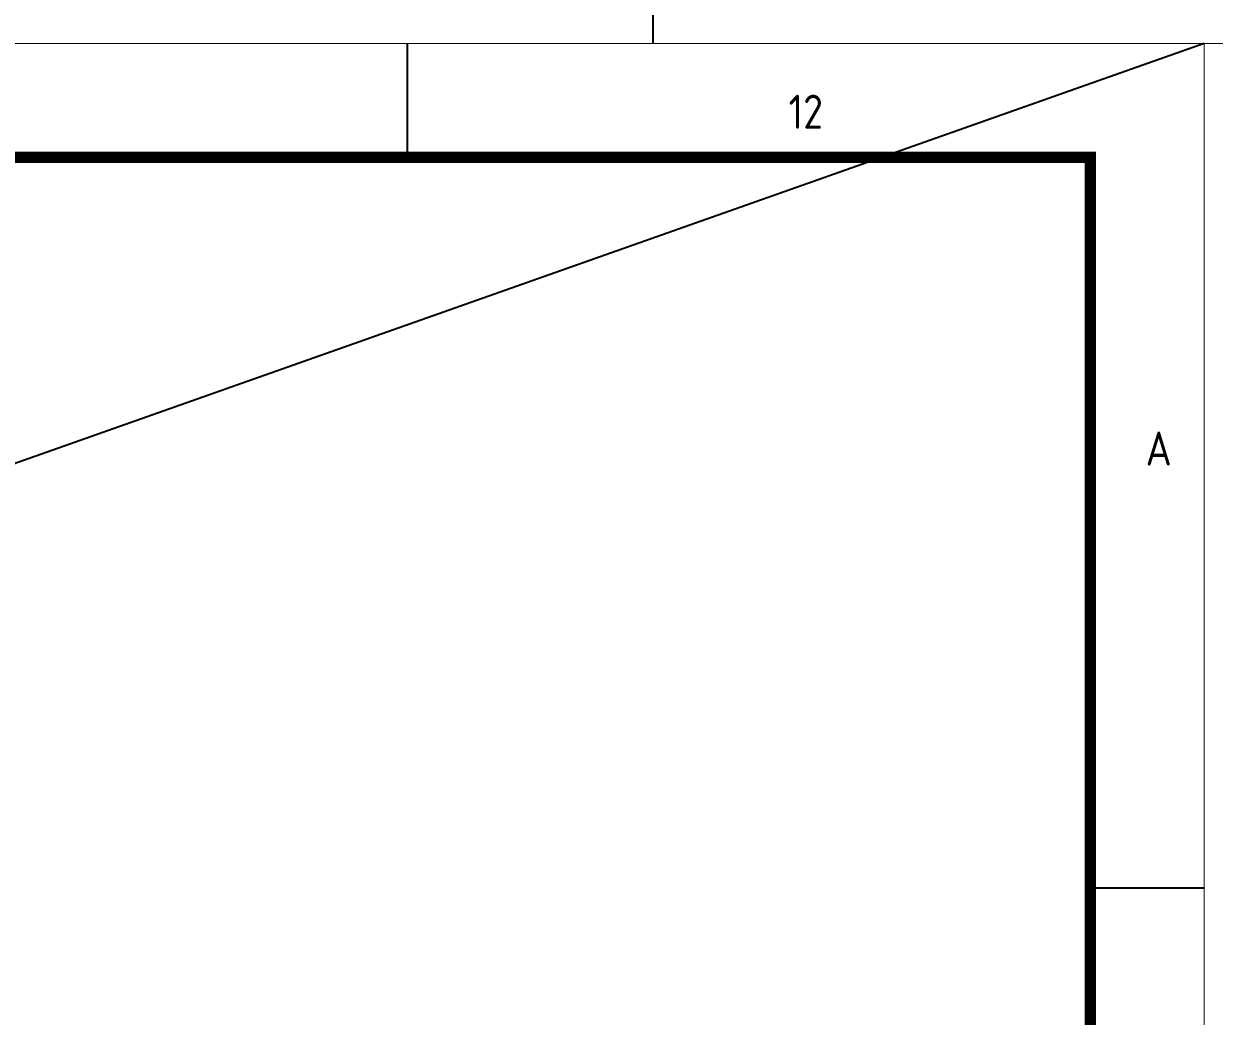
# Model space of a CAD drawing. Extents: x 238398 to 585159, y -66832 to 191977.
# Drawn here: x 522752 to 533223, y 13726 to 22453 of the extents above; entities that cross this region are included whole.
import ezdxf
from ezdxf.enums import TextEntityAlignment as Align

# ---------------------------------------------------------------- set-up
doc = ezdxf.new("R2010")
doc.units = 0
doc.header["$LTSCALE"] = 1000
doc.header["$MEASUREMENT"] = 0
doc.layers.get('0').update_dxf_attribs({"color": 8})
doc.layers.add('-人员定位', color=6, linetype='Continuous')
doc.styles.get("Standard").update_dxf_attribs({"font": 'gbenor.shx', "bigfont": 'gbcbig.shx'})
doc.styles.add('TK', font='GEDITXT.SHX', dxfattribs={"width": 0.85, "height": 3.5, "bigfont": 'hztxt1.shx'})

# ---------------------------------------------------------------- blocks, each defined once
blk = doc.blocks.new('GEDI_WK_A1_V')
at = {"color": 3}
blk.add_line((445.5, 10), (445.5, 0), dxfattribs=at)
at = {"color": 3, "const_width": 0.1}
blk.add_lwpolyline([(0, 841), (0, 0), (594, 0), (594, 841)], close=True, dxfattribs=at)
blk = doc.blocks.new('CEEC_TK_A1_V')
blk.add_blockref('GEDI_WK_A1_V', (0, 0))
at = {"style": 'TK', "width": 0.85}
for tag, height, p in [('PROJECTNAME', 4.75, (529, 44)), ('PHASE', 4, (571, 44)), ('DRAWINGNAME', 4.75, (539, 31))]:
    blk.add_attdef(tag, text='', height=height, dxfattribs=at).set_placement(p, align=Align.MIDDLE_CENTER)
for tag, p, height in [('APPROVE', (416, 32.75), 3.5), ('DESIGN', (461, 32.75), 3.5), ('REVIEW1', (416, 25.75), 3.5), ('DRAW', (461, 25.75), 3.5), ('REVIEW2', (416, 18.75), 3.5), ('PROPORTION', (461, 18.75), 3.5), ('DRAWINGNUMBER', (511, 18.5), 4), ('CHECK', (416, 11.75), 3.5), ('DATE', (461, 11.75), 3.5), ('VERSION', (577, 11.75), 3.5)]:
    blk.add_attdef(tag, p, '', height=height, dxfattribs=at)
blk = doc.blocks.new('GEDI_WK_A1')
at = {"color": 3}
for p, q in [((770.92, 584), (770.92, 594)), ((831, 519.75), (841, 519.75))]:
    blk.add_line(p, q, dxfattribs=at)
for points, const_width in [([(0, 0), (841, 0), (841, 594), (0, 594)], 0.1), ([(25, 10), (831, 10), (831, 584), (25, 584)], 1)]:
    blk.add_lwpolyline(points, close=True, dxfattribs=dict(at, const_width=const_width))
blk.add_text('12', height=3, dxfattribs=at).set_placement((805.96, 588), align=Align.MIDDLE)
blk.add_text('A', height=3, dxfattribs=at).set_placement((837, 556.88), align=Align.CENTER)
blk = doc.blocks.new('CEEC_TK_A1')
blk.add_blockref('GEDI_WK_A1', (0, 0))
at = {"style": 'TK', "width": 0.85}
for tag, height, p in [('PROJECTNAME', 4.75, (776, 44)), ('PHASE', 4, (818, 44)), ('DRAWINGNAME', 4.75, (786, 31))]:
    blk.add_attdef(tag, text='', height=height, dxfattribs=at).set_placement(p, align=Align.MIDDLE_CENTER)
for tag, p, height in [('APPROVE', (663, 32.75), 3.5), ('DESIGN', (708, 32.75), 3.5), ('REVIEW1', (663, 25.75), 3.5), ('DRAW', (708, 25.75), 3.5), ('REVIEW2', (663, 18.75), 3.5), ('PROPORTION', (708, 18.75), 3.5), ('DRAWINGNUMBER', (758, 18.5), 4), ('CHECK', (663, 11.75), 3.5), ('DATE', (708, 11.75), 3.5), ('VERSION', (824, 11.75), 3.5)]:
    blk.add_attdef(tag, p, '', height=height, dxfattribs=at)

msp = doc.modelspace()

# ---------------------------------------------------------------- linework, layer by layer
at = {"layer": '-人员定位'}
msp.add_line((533134.5, 22280.2), (364934.5, -37119.8), dxfattribs=at)

# ---------------------------------------------------------------- block references
at = {"xscale": 100, "yscale": 100, "zscale": 100}
for name, p in [('CEEC_TK_A1_V', (483734.5, 22280.2)), ('CEEC_TK_A1', (449034.5, -37119.8))]:
    msp.add_blockref(name, p, dxfattribs=at)

doc.saveas('drawing.dxf')
